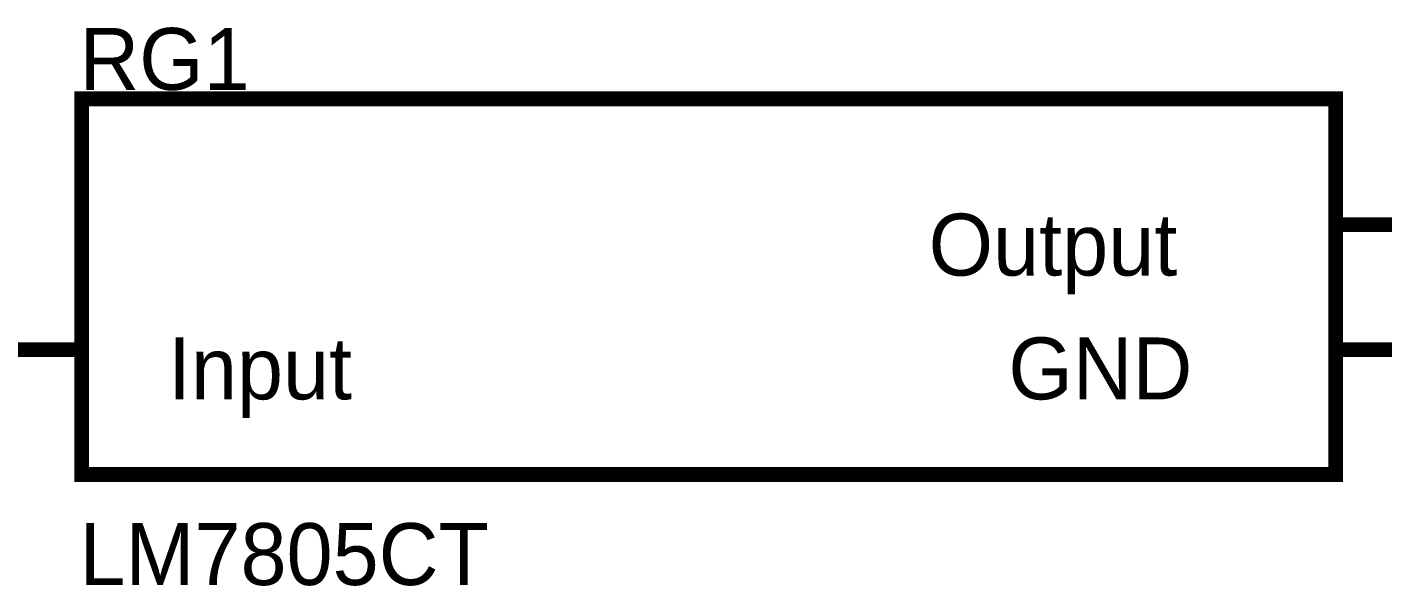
# Model space of a CAD drawing. Header units: millimetres. Extents: x 0 to 800, y 0 to 567.
# Drawn here: x 682.92 to 710.39, y 496.7 to 508.02 of the extents above; entities that cross this region are included whole.
import ezdxf

# ---------------------------------------------------------------- set-up
doc = ezdxf.new("R2010")
doc.units = ezdxf.units.MM
doc.layers.add('Sheet', color=255, linetype='Continuous')

msp = doc.modelspace()

# ---------------------------------------------------------------- linework, layer by layer
at = {"layer": 'Sheet'}
for points, const_width in [([(684.027, 506.57), (709.428, 506.57), (709.428, 498.955), (684.027, 498.955), (684.027, 506.57)], 0.3), ([(684.027, 506.57), (684.027, 498.955), (709.428, 498.955), (709.428, 506.57), (684.027, 506.57), (684.027, 506.57)], 0.0991)]:
    msp.add_lwpolyline(points, close=True, dxfattribs=dict(at, const_width=const_width))
at = {"layer": 'Sheet', "const_width": 0.3}
for points in [[(709.428, 504.017), (714.513, 504.017)], [(684.027, 501.486), (678.943, 501.486)], [(709.428, 501.486), (714.513, 501.486)]]:
    msp.add_lwpolyline(points, dxfattribs=at)

# ---------------------------------------------------------------- texts
at = {"layer": 'Sheet'}
for s, p in [('RG1', (683.982, 506.75)), ('Output', (701.185, 502.987)), ('Input', (685.774, 500.478)), ('GND', (702.798, 500.478)), ('LM7805CT', (683.982, 496.715))]:
    msp.add_text(s, height=1.2543, dxfattribs=at).set_placement(p)

doc.saveas('drawing.dxf')
